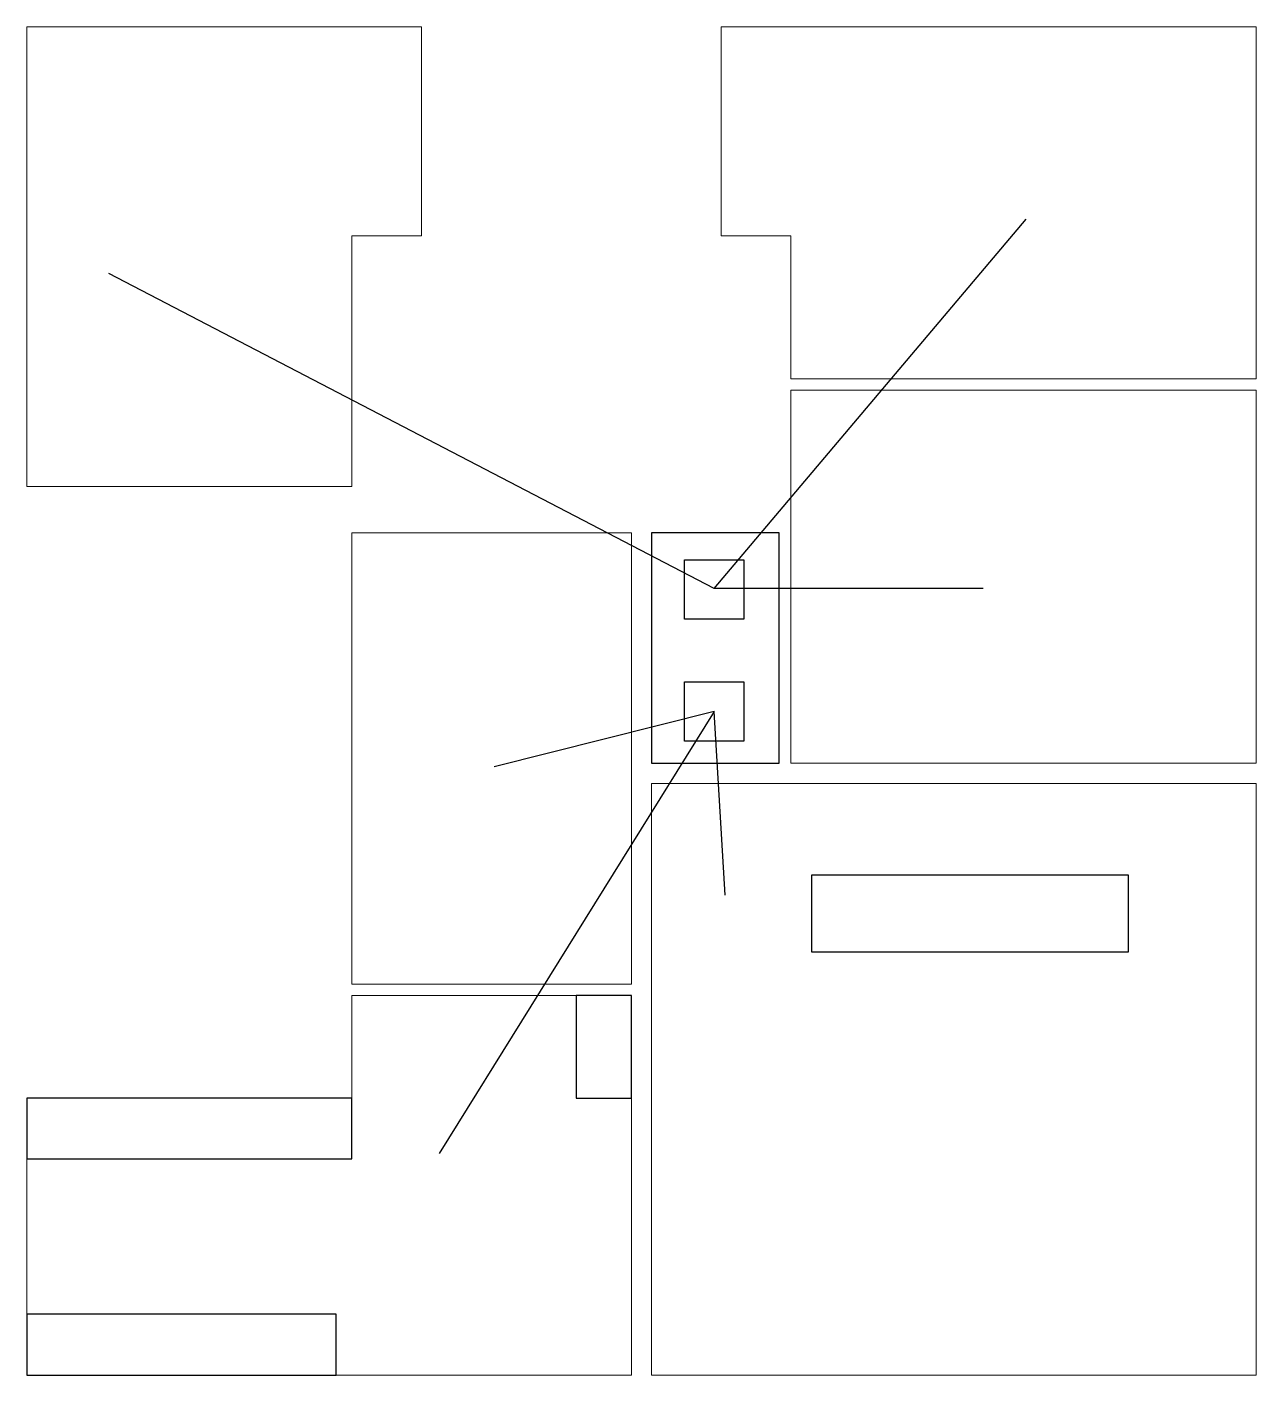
# Model space of a CAD drawing. Header units: metres. Extents: x 2611.2 to 2623.6, y 1215.7 to 1229.3.
import ezdxf

# ---------------------------------------------------------------- set-up
doc = ezdxf.new("R2010")
doc.units = ezdxf.units.M
doc.layers.add('AREE LEONARDO', color=5, linetype='Continuous')

msp = doc.modelspace()

# ---------------------------------------------------------------- linework, layer by layer
at = {"layer": 'AREE LEONARDO', "color": 7}
for p, q in [((2618.154, 1223.616), (2621.31, 1227.352)), ((2618.154, 1223.616), (2612.028, 1226.803)), ((2620.875, 1223.616), (2618.154, 1223.616)), ((2618.154, 1222.37), (2615.37, 1217.898)), ((2618.154, 1222.37), (2615.926, 1221.812)), ((2618.264, 1220.511), (2618.154, 1222.37))]:
    msp.add_line(p, q, dxfattribs=at)
at = {"layer": 'AREE LEONARDO', "lineweight": 13}
for points in [[(2611.198, 1229.297), (2615.193, 1229.297), (2615.193, 1227.183), (2614.488, 1227.183), (2614.488, 1224.647), (2611.198, 1224.647)], [(2618.928, 1225.737), (2623.638, 1225.737), (2623.638, 1229.297), (2618.223, 1229.297), (2618.223, 1227.182), (2618.928, 1227.182)], [(2623.638, 1221.847), (2618.928, 1221.847), (2618.928, 1225.622), (2623.638, 1225.622)], [(2614.488, 1224.177), (2617.316, 1224.177), (2617.316, 1219.612), (2614.488, 1219.612)], [(2617.521, 1215.657), (2623.638, 1215.657), (2623.638, 1221.642), (2617.521, 1221.642)]]:
    msp.add_lwpolyline(points, close=True, dxfattribs=at)
at = {"layer": 'AREE LEONARDO', "color": 6}
msp.add_lwpolyline([(2617.521, 1221.847), (2618.813, 1221.847), (2618.813, 1224.177), (2617.521, 1224.177)], close=True, dxfattribs=at)
at = {"layer": 'AREE LEONARDO', "color": 1}
for points in [[(2617.854, 1223.905), (2618.454, 1223.905), (2618.454, 1223.305), (2617.854, 1223.305)], [(2617.854, 1222.67), (2618.454, 1222.67), (2618.454, 1222.07), (2617.854, 1222.07)]]:
    msp.add_lwpolyline(points, close=True, dxfattribs=at)
at = {"layer": 'AREE LEONARDO', "color": 2}
for points in [[(2619.143, 1220.717), (2622.343, 1220.717), (2622.343, 1219.937), (2619.143, 1219.937)], [(2616.757, 1218.457), (2617.316, 1218.457), (2617.316, 1219.497), (2616.757, 1219.497)], [(2611.198, 1217.843), (2614.488, 1217.843), (2614.488, 1218.457), (2611.198, 1218.457)], [(2611.198, 1215.657), (2614.328, 1215.657), (2614.328, 1216.271), (2611.198, 1216.271)]]:
    msp.add_lwpolyline(points, close=True, dxfattribs=at)
at = {"layer": 'AREE LEONARDO', "color": 3, "lineweight": 13}
msp.add_lwpolyline([(2611.198, 1218.457), (2614.488, 1218.457), (2614.488, 1219.497), (2617.316, 1219.497), (2617.316, 1215.657), (2611.198, 1215.657)], close=True, dxfattribs=at)

doc.saveas('drawing.dxf')
